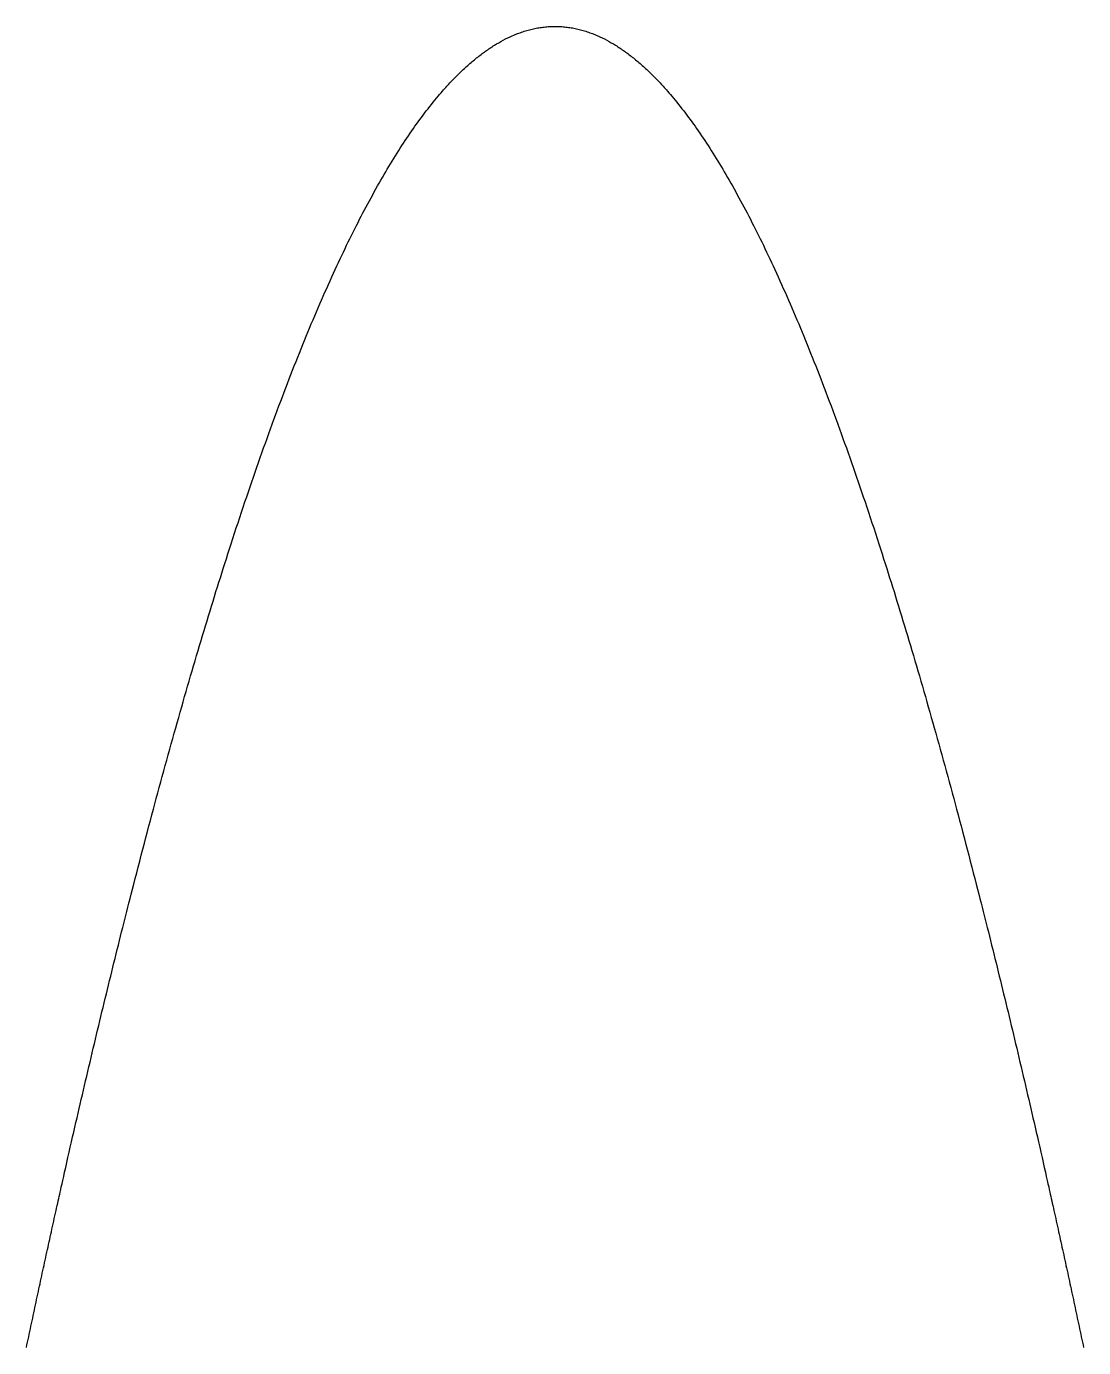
# Model space of a CAD drawing. Header units: millimetres. Extents: x 0 to 20, y 0 to 25.
import ezdxf

# ---------------------------------------------------------------- set-up
doc = ezdxf.new("R2010")
doc.units = ezdxf.units.MM
doc.layers.get('0').update_dxf_attribs({"linetype": 'CONTINUOUS'})

msp = doc.modelspace()

# ---------------------------------------------------------------- linework, layer by layer
msp.add_open_spline([(0, 0), (0.4, 1.896), (1.2, 5.523), (2.4, 10.466), (4, 16.048), (6, 21.227), (8, 24.447), (10, 25.55), (12, 24.447), (14, 21.227), (16, 16.048), (17.6, 10.466), (18.8, 5.523), (19.6, 1.896), (20, 0)], degree=5)

doc.saveas('drawing.dxf')
